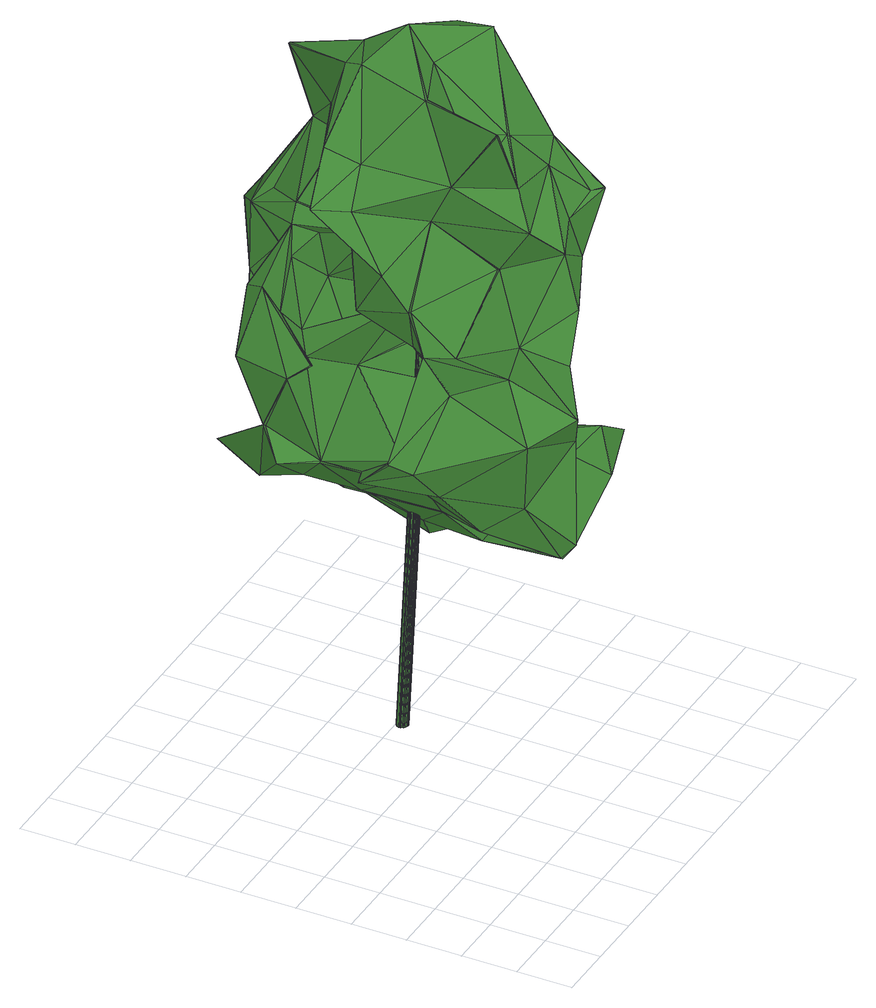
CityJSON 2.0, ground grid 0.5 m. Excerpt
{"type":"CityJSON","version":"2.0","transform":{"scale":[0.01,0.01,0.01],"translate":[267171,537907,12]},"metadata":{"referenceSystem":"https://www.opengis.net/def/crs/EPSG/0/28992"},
"CityObjects":{
"tree1":{"type":"SolitaryVegetationObject","attributes":{"gtid":574,"crown_width_m":3.39,"crown_median_z":16.55,"crown_r50_m":0.229,"crown_porosity":0.93,"trunk_H_m":3.95,"trunk_DBH_m":0.1,"trunk_radius_m":0.05,"trunk_base_height_m":12.6,"original_gtid":"576"},"geometry":[{"type":"Solid","lod":"3","boundaries":[[[[0,1,2]],[[3,4,5]],[[6,7,8]],[[9,10,11]],[[12,13,14]],[[15,16,17]],[[18,19,20]],[[21,22,23]],[[24,25,26]],[[27,28,29]],[[3,30,31]],[[32,33,34]],[[35,36,37]],[[35,37,38]],[[39,40,25]],[[41,42,43]],[[19,44,45]],[[46,47,48]],[[39,49,15]],[[50,51,52]],[[53,54,13]],[[55,13,54]],[[56,12,57]],[[58,59,60]],[[61,62,63]],[[64,65,66]],[[67,57,14]],[[68,54,53]],[[69,70,71]],[[72,73,74]],[[34,75,76]],[[77,78,63]],[[79,80,81]],[[22,82,23]],[[83,23,82]],[[84,85,86]],[[87,88,89]],[[90,88,87]],[[91,92,93]],[[94,37,47]],[[95,78,96]],[[97,5,98]],[[99,100,101]],[[72,102,103]],[[104,105,106]],[[107,108,109]],[[64,96,65]],[[110,96,64]],[[111,112,41]],[[21,23,113]],[[114,115,111]],[[116,32,117]],[[15,118,39]],[[40,39,118]],[[14,13,55]],[[114,119,115]],[[5,97,120]],[[5,120,30]],[[36,121,7]],[[36,7,6]],[[122,123,124]],[[125,126,127]],[[128,4,129]],[[103,130,72]],[[69,71,49]],[[131,132,133]],[[23,134,135]],[[136,137,115]],[[136,115,119]],[[67,56,57]],[[1,96,78]],[[138,139,140]],[[124,141,122]],[[142,110,143]],[[142,143,144]],[[69,49,138]],[[116,105,104]],[[116,104,32]],[[145,146,147]],[[148,149,150]],[[32,104,33]],[[151,27,152]],[[89,153,154]],[[155,154,153]],[[155,153,89]],[[156,157,158]],[[156,158,20]],[[99,59,100]],[[151,137,27]],[[27,137,28]],[[58,149,145]],[[149,58,159]],[[151,160,161]],[[72,130,73]],[[162,163,164]],[[124,165,166]],[[124,166,167]],[[59,168,142]],[[169,170,171]],[[8,172,6]],[[10,98,11]],[[173,174,9]],[[173,175,174]],[[42,176,177]],[[42,177,178]],[[70,179,71]],[[56,43,42]],[[147,45,44]],[[119,114,180]],[[2,181,182]],[[183,184,185]],[[186,184,183]],[[169,187,170]],[[188,31,30]],[[189,186,163]],[[190,191,192]],[[174,191,190]],[[117,193,157]],[[91,44,92]],[[44,17,92]],[[105,109,108]],[[194,61,95]],[[195,150,149]],[[89,88,155]],[[42,112,176]],[[115,112,111]],[[115,137,112]],[[113,119,21]],[[21,119,180]],[[196,159,58]],[[67,14,55]],[[22,180,197]],[[83,77,134]],[[83,134,23]],[[0,2,74]],[[198,199,22]],[[138,24,139]],[[49,71,200]],[[49,200,15]],[[42,178,56]],[[87,89,201]],[[87,131,158]],[[109,144,107]],[[171,170,202]],[[109,127,144]],[[203,177,176]],[[203,176,152]],[[144,204,107]],[[143,204,144]],[[179,205,135]],[[103,183,130]],[[22,21,180]],[[97,98,10]],[[78,95,63]],[[206,127,126]],[[15,207,133]],[[95,208,194]],[[209,210,46]],[[17,44,19]],[[211,44,212]],[[211,212,93]],[[102,213,54]],[[190,54,213]],[[33,104,4]],[[214,215,108]],[[216,215,214]],[[99,217,196]],[[218,210,219]],[[220,179,70]],[[190,188,174]],[[179,16,200]],[[179,135,16]],[[128,129,221]],[[127,222,144]],[[206,222,127]],[[113,23,179]],[[60,62,168]],[[220,70,140]],[[105,116,109]],[[194,62,61]],[[182,167,166]],[[182,166,165]],[[196,217,172]],[[75,223,8]],[[34,223,75]],[[36,35,121]],[[224,121,35]],[[63,95,61]],[[225,50,52]],[[139,219,226]],[[139,226,209]],[[155,75,8]],[[227,78,77]],[[172,203,6]],[[5,4,98]],[[228,37,94]],[[38,37,228]],[[58,60,147]],[[193,88,90]],[[173,164,186]],[[130,183,185]],[[130,185,73]],[[194,168,62]],[[229,211,230]],[[203,152,6]],[[79,231,102]],[[201,89,171]],[[20,131,18]],[[133,18,131]],[[145,148,232]],[[154,218,171]],[[154,210,218]],[[48,47,27]],[[152,27,47]],[[179,233,113]],[[186,234,184]],[[178,12,56]],[[235,177,203]],[[236,237,238]],[[196,223,159]],[[172,223,196]],[[122,114,111]],[[62,239,134]],[[103,54,175]],[[68,175,54]],[[128,221,104]],[[65,96,240]],[[148,150,195]],[[181,167,182]],[[210,241,7]],[[52,51,242]],[[206,243,195]],[[30,244,188]],[[30,120,244]],[[18,17,19]],[[161,112,137]],[[171,202,245]],[[134,51,135]],[[227,246,199]],[[207,18,133]],[[17,207,15]],[[207,17,18]],[[247,248,232]],[[235,203,217]],[[30,3,5]],[[99,101,149]],[[147,156,249]],[[235,217,43]],[[34,76,32]],[[223,3,159]],[[44,51,147]],[[58,147,51]],[[43,56,67]],[[164,250,106]],[[251,217,79]],[[183,175,173]],[[183,103,175]],[[183,173,186]],[[131,20,158]],[[179,23,205]],[[196,50,99]],[[58,50,196]],[[68,53,174]],[[106,4,128]],[[106,128,104]],[[152,36,6]],[[172,8,223]],[[190,213,188]],[[231,188,213]],[[231,213,102]],[[252,217,99]],[[3,33,4]],[[3,34,33]],[[253,110,142]],[[178,254,12]],[[216,214,234]],[[234,186,216]],[[142,222,195]],[[231,252,31]],[[231,31,188]],[[152,255,151]],[[15,200,16]],[[63,134,77]],[[228,47,256]],[[47,36,152]],[[197,198,22]],[[197,181,198]],[[134,63,62]],[[74,73,257]],[[74,257,66]],[[164,163,186]],[[77,83,227]],[[0,240,96]],[[0,96,1]],[[83,82,246]],[[199,246,82]],[[62,60,239]],[[225,52,59]],[[65,240,66]],[[43,123,122]],[[227,83,246]],[[256,121,224]],[[26,219,24]],[[1,78,227]],[[36,47,37]],[[87,132,131]],[[258,259,260]],[[160,255,176]],[[47,46,256]],[[29,220,261]],[[247,243,248]],[[127,262,125]],[[117,157,263]],[[126,263,157]],[[117,263,116]],[[125,262,126]],[[126,262,263]],[[59,58,145]],[[4,250,98]],[[226,219,210]],[[24,219,139]],[[195,59,142]],[[179,200,71]],[[160,151,255]],[[53,191,264]],[[174,264,191]],[[199,265,2]],[[265,181,2]],[[260,136,266]],[[259,136,260]],[[109,116,262]],[[201,132,87]],[[267,268,232]],[[201,245,269]],[[210,270,241]],[[155,271,154]],[[80,102,72]],[[72,272,80]],[[119,273,136]],[[260,273,119]],[[155,76,75]],[[88,76,155]],[[88,193,76]],[[230,211,93]],[[50,58,51]],[[117,76,193]],[[117,32,76]],[[227,2,1]],[[102,54,103]],[[67,54,190]],[[223,34,3]],[[0,74,274]],[[176,255,152]],[[60,59,52]],[[96,110,253]],[[145,149,148]],[[127,109,262]],[[216,189,215]],[[108,215,189]],[[135,275,16]],[[59,195,149]],[[263,262,116]],[[2,182,74]],[[164,11,250]],[[145,147,59]],[[169,171,237]],[[218,237,171]],[[20,45,147]],[[206,248,243]],[[96,208,95]],[[253,208,96]],[[190,192,276]],[[190,276,235]],[[210,7,256]],[[210,256,46]],[[137,151,161]],[[149,101,100]],[[190,43,67]],[[22,199,82]],[[140,139,48]],[[193,90,277]],[[193,277,157]],[[259,233,28]],[[236,238,187]],[[144,222,142]],[[99,225,59]],[[210,154,270]],[[160,112,161]],[[176,112,160]],[[195,222,206]],[[238,237,26]],[[278,229,92]],[[185,184,86]],[[190,235,43]],[[69,138,70]],[[140,70,138]],[[80,79,102]],[[24,138,25]],[[49,39,138]],[[25,138,39]],[[278,44,211]],[[201,118,132]],[[26,25,238]],[[201,40,118]],[[133,132,118]],[[133,118,15]],[[174,175,68]],[[74,182,272]],[[74,272,72]],[[10,120,97]],[[16,92,17]],[[149,159,99]],[[159,252,99]],[[278,275,135]],[[226,210,209]],[[192,279,276]],[[254,192,191]],[[254,191,53]],[[260,266,273]],[[52,239,60]],[[174,188,244]],[[120,10,244]],[[10,9,244]],[[174,244,9]],[[28,137,136]],[[192,254,279]],[[259,28,136]],[[159,31,252]],[[87,158,277]],[[87,277,90]],[[157,277,158]],[[42,41,112]],[[79,217,231]],[[159,3,31]],[[55,54,67]],[[135,205,23]],[[253,142,208]],[[147,249,20]],[[156,20,249]],[[48,209,46]],[[108,162,105]],[[98,250,11]],[[272,81,80]],[[182,81,272]],[[165,81,182]],[[59,147,168]],[[147,60,168]],[[66,84,64]],[[52,242,239]],[[168,194,208]],[[168,208,142]],[[9,11,173]],[[173,11,164]],[[38,224,35]],[[219,26,237]],[[219,237,218]],[[278,211,229]],[[122,141,114]],[[122,111,41]],[[136,273,266]],[[92,230,93]],[[99,50,225]],[[258,260,233]],[[258,233,259]],[[154,271,270]],[[172,217,203]],[[119,233,260]],[[233,119,113]],[[139,280,48]],[[209,48,280]],[[209,280,139]],[[234,214,108]],[[256,7,121]],[[186,189,216]],[[4,106,250]],[[149,100,59]],[[105,162,106]],[[106,162,164]],[[108,163,162]],[[189,163,108]],[[25,187,238]],[[281,181,197]],[[227,199,2]],[[281,167,181]],[[198,181,265]],[[198,265,199]],[[143,84,86]],[[143,110,84]],[[64,84,110]],[[86,234,282]],[[143,86,282]],[[14,57,12]],[[107,282,108]],[[234,108,282]],[[86,184,234]],[[202,170,269]],[[231,217,252]],[[40,187,25]],[[154,171,89]],[[84,66,257]],[[239,242,134]],[[51,134,242]],[[41,43,122]],[[114,141,180]],[[167,141,124]],[[281,141,167]],[[281,197,141]],[[197,180,141]],[[178,276,279]],[[177,276,178]],[[235,276,177]],[[0,274,240]],[[66,240,274]],[[271,155,8]],[[74,66,274]],[[27,29,48]],[[256,224,38]],[[256,38,228]],[[195,267,148]],[[232,148,267]],[[233,29,28]],[[179,29,233]],[[220,29,179]],[[51,44,278]],[[51,278,135]],[[92,16,278]],[[228,94,47]],[[195,243,268]],[[267,195,268]],[[92,229,230]],[[19,45,20]],[[232,268,243]],[[247,232,243]],[[124,123,165]],[[174,53,264]],[[282,107,204]],[[282,204,143]],[[156,147,146]],[[145,232,146]],[[169,236,187]],[[140,48,261]],[[140,261,220]],[[29,261,48]],[[165,123,81]],[[217,123,43]],[[81,123,79]],[[251,79,123]],[[251,123,217]],[[169,237,236]],[[93,212,91]],[[91,212,44]],[[278,16,275]],[[4,221,129]],[[104,221,4]],[[201,170,40]],[[187,40,170]],[[269,170,201]],[[156,248,157]],[[146,248,156]],[[232,248,146]],[[157,248,126]],[[206,126,248]],[[178,279,254]],[[201,171,245]],[[269,245,202]],[[257,73,85]],[[257,85,84]],[[53,13,254]],[[12,254,13]],[[185,86,85]],[[185,85,73]],[[271,241,270]],[[271,8,241]],[[7,241,8]],[[283,284,285]],[[283,285,286]],[[286,285,287]],[[286,287,288]],[[285,284,289]],[[285,289,287]],[[287,289,290]],[[287,290,288]],[[289,284,291]],[[289,291,290]],[[290,291,292]],[[290,292,288]],[[291,284,293]],[[291,293,292]],[[292,293,294]],[[292,294,288]],[[293,284,295]],[[293,295,294]],[[294,295,296]],[[294,296,288]],[[295,284,297]],[[295,297,296]],[[296,297,298]],[[296,298,288]],[[297,284,299]],[[297,299,298]],[[298,299,300]],[[298,300,288]],[[299,284,301]],[[299,301,300]],[[300,301,302]],[[300,302,288]],[[301,284,303]],[[301,303,302]],[[302,303,304]],[[302,304,288]],[[303,284,305]],[[303,305,304]],[[304,305,306]],[[304,306,288]],[[305,284,307]],[[305,307,306]],[[306,307,308]],[[306,308,288]],[[307,284,309]],[[307,309,308]],[[308,309,310]],[[308,310,288]],[[309,284,311]],[[309,311,310]],[[310,311,312]],[[310,312,288]],[[311,284,313]],[[311,313,312]],[[312,313,314]],[[312,314,288]],[[313,284,315]],[[313,315,314]],[[314,315,316]],[[314,316,288]],[[315,284,317]],[[315,317,316]],[[316,317,318]],[[316,318,288]],[[317,284,319]],[[317,319,318]],[[318,319,320]],[[318,320,288]],[[319,284,321]],[[319,321,320]],[[320,321,322]],[[320,322,288]],[[321,284,323]],[[321,323,322]],[[322,323,324]],[[322,324,288]],[[323,284,325]],[[323,325,324]],[[324,325,326]],[[324,326,288]],[[325,284,327]],[[325,327,326]],[[326,327,328]],[[326,328,288]],[[327,284,329]],[[327,329,328]],[[328,329,330]],[[328,330,288]],[[329,284,331]],[[329,331,330]],[[330,331,332]],[[330,332,288]],[[331,284,283]],[[331,283,332]],[[332,283,286]],[[332,286,288]]]]}]}
},
"vertices":[
[155,321,358],[138,314,431],[216,325,392],[267,127,358],[250,105,350],[286,96,360],[350,186,505],[330,116,559],[312,127,499],[314,134,315],[335,102,324],[280,86,318],[387,256,306],[368,275,284],[368,276,285],[158,282,650],[235,305,610],[173,252,606],[139,249,608],[167,227,577],[116,231,532],[271,412,495],[238,390,450],[218,379,531],[306,237,698],[253,254,721],[296,199,710],[328,299,547],[326,301,547],[304,321,613],[303,134,339],[265,156,350],[174,60,443],[209,80,409],[238,100,445],[311,128,500],[348,186,505],[302,181,480],[261,181,510],[204,271,706],[199,211,692],[348,278,445],[364,262,428],[337,237,404],[209,236,552],[178,223,556],[316,193,606],[287,241,538],[304,264,617],[207,287,701],[293,245,493],[236,279,520],[238,319,465],[339,202,272],[322,246,264],[345,276,273],[386,244,365],[385,256,306],[216,221,482],[189,267,424],[164,305,462],[116,272,466],[140,312,491],[126,321,521],[137,329,329],[146,372,346],[173,339,308],[346,229,336],[309,179,238],[231,350,687],[264,338,667],[231,351,686],[222,288,283],[208,289,287],[194,311,310],[259,103,486],[214,133,467],[134,339,513],[108,336,460],[276,274,348],[276,276,347],[296,304,351],[234,354,495],[198,334,504],[159,301,325],[189,292,312],[163,251,323],[184,198,588],[202,145,547],[200,117,591],[202,147,546],[229,262,618],[234,271,615],[282,234,610],[285,241,537],[107,289,453],[120,317,392],[335,101,325],[280,84,319],[278,230,421],[218,242,364],[259,210,397],[262,248,284],[263,240,225],[205,78,399],[151,96,360],[193,71,307],[117,184,379],[139,130,334],[104,149,383],[109,299,366],[330,284,463],[373,286,470],[244,379,543],[315,368,469],[335,339,505],[127,81,437],[148,109,483],[165,252,638],[288,391,497],[335,103,325],[319,125,559],[283,301,437],[296,305,353],[281,330,392],[58,171,434],[59,173,434],[58,199,409],[193,73,307],[231,134,351],[221,287,282],[107,203,579],[139,247,609],[117,273,616],[203,334,532],[209,333,550],[333,338,506],[353,331,517],[239,287,704],[286,232,680],[251,294,660],[286,363,430],[132,271,364],[130,271,363],[90,213,395],[201,199,477],[154,162,484],[191,223,498],[208,170,405],[226,201,403],[191,248,381],[371,301,524],[356,241,511],[232,151,545],[286,144,598],[257,114,538],[127,185,504],[122,173,500],[112,181,547],[242,167,429],[399,320,509],[398,321,509],[189,83,293],[190,84,292],[190,82,292],[296,306,352],[280,330,391],[276,338,396],[142,290,453],[212,168,628],[183,138,691],[213,134,622],[303,181,478],[269,170,282],[330,173,293],[307,179,238],[374,284,470],[365,261,429],[388,243,365],[245,336,611],[294,414,455],[211,385,394],[253,303,372],[237,233,255],[211,201,288],[207,254,289],[210,165,272],[201,210,692],[289,165,325],[190,84,294],[345,227,336],[347,228,336],[401,189,351],[154,160,484],[117,271,465],[139,201,381],[301,181,478],[230,388,423],[228,387,423],[224,352,414],[234,314,637],[181,178,629],[182,136,691],[336,247,473],[137,201,379],[226,362,545],[95,192,408],[119,274,616],[108,289,452],[310,192,610],[310,152,610],[285,241,539],[246,201,604],[294,180,296],[178,185,317],[180,146,370],[238,131,324],[301,240,417],[256,164,639],[297,200,708],[301,335,628],[193,113,391],[90,212,397],[252,139,448],[285,127,551],[282,299,437],[262,200,646],[160,322,453],[257,188,520],[249,303,603],[283,292,609],[257,244,346],[182,143,441],[245,377,543],[177,185,315],[337,235,404],[235,196,643],[254,165,640],[251,230,692],[198,332,504],[147,371,346],[329,115,559],[222,319,517],[117,184,381],[315,134,316],[182,137,690],[237,320,465],[104,148,402],[134,156,463],[148,200,520],[194,72,307],[255,303,373],[260,208,397],[120,315,392],[386,255,306],[386,295,504],[309,167,583],[192,311,309],[224,320,517],[273,284,518],[236,353,495],[283,292,611],[79,160,416],[133,155,462],[337,202,274],[210,383,394],[239,320,465],[180,147,372],[155,131,378],[181,137,691],[319,123,560],[285,125,552],[250,274,349],[313,367,470],[174,339,310],[211,333,550],[387,242,365],[148,198,521],[237,279,522],[402,190,351],[283,234,612],[250,361,418],[147,192,362],[230,245,60],[225,245,60],[230,246,60],[238,229,455],[238,231,455],[233,229,455],[229,247,60],[238,232,455],[229,248,60],[237,233,455],[228,249,60],[236,234,455],[227,250,60],[235,234,455],[225,250,60],[234,234,455],[224,250,60],[232,234,455],[223,249,60],[231,234,455],[222,249,60],[230,233,455],[221,248,60],[229,232,455],[220,246,60],[229,231,455],[220,245,60],[228,230,455],[220,244,60],[229,228,455],[221,243,60],[229,227,455],[221,242,60],[230,226,455],[222,241,60],[231,225,455],[224,240,60],[232,225,455],[225,240,60],[233,224,455],[226,240,60],[235,225,455],[227,241,60],[236,225,455],[228,241,60],[237,226,455],[229,242,60],[238,227,455],[230,244,60],[238,228,455]
]}
